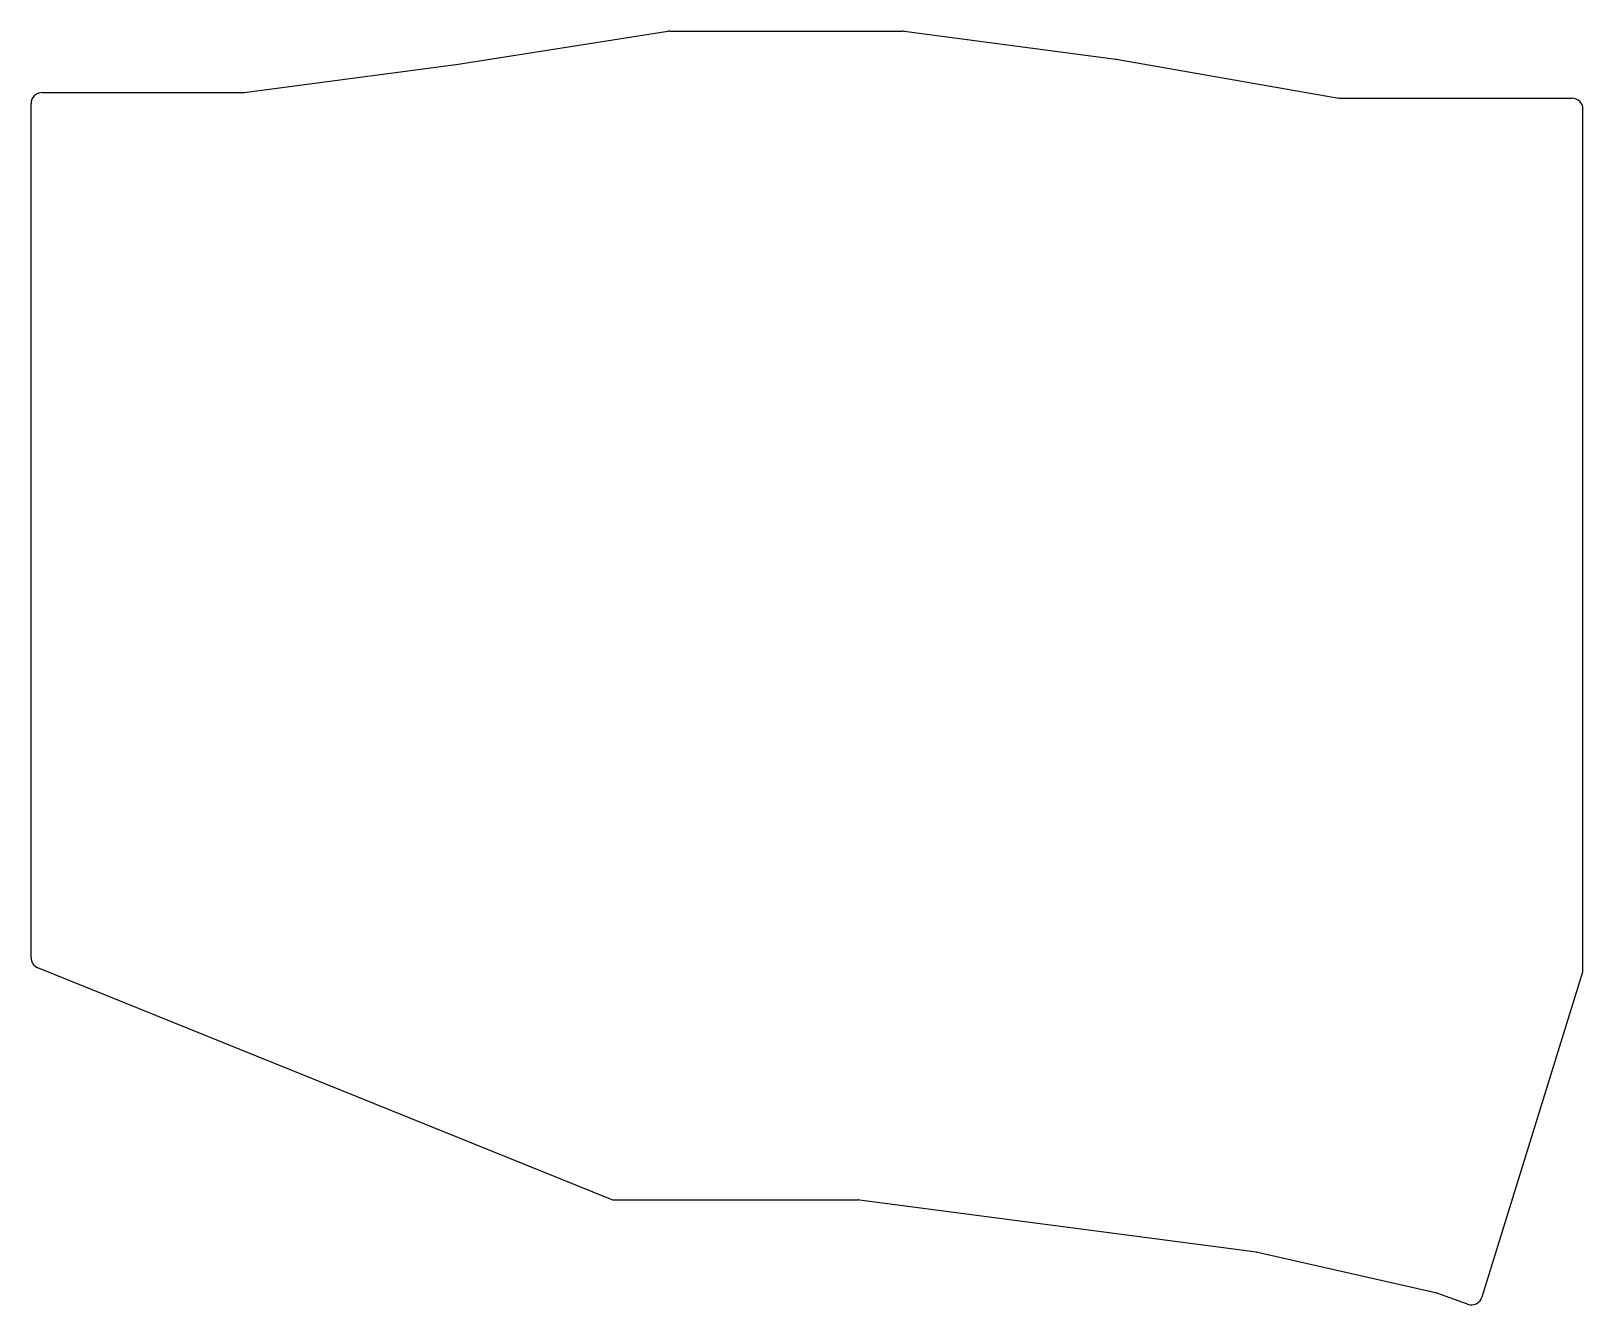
# Model space of a CAD drawing. Header units: millimetres. Extents: x 40 to 178, y -172 to -58.
import ezdxf

# ---------------------------------------------------------------- set-up
doc = ezdxf.new("R2010")
doc.units = ezdxf.units.MM

msp = doc.modelspace()

# ---------------------------------------------------------------- linework, layer by layer
for p, q in [((77.51, -61), (96.42, -58.01)), ((96.58, -58), (117.44, -58)), ((117.56, -58.01), (136.48, -60.5)), ((58.56, -63.49), (77.49, -61)), ((136.52, -60.5), (156.42, -63.99)), ((40.49, -63.5), (58.44, -63.5)), ((39.5, -140.83), (39.5, -64.49)), ((156.59, -64), (177.26, -64)), ((178.25, -141.85), (178.25, -64.99)), ((91.32, -162.43), (40.12, -141.75)), ((178.21, -142.14), (169.21, -171.19)), ((91.69, -162.5), (113.44, -162.5)), ((149.07, -167.18), (113.56, -162.51)), ((165.08, -170.8), (149.16, -167.19)), ((167.93, -171.83), (165.2, -170.84))]:
    msp.add_line(p, q)
for centre, start, end in [((96.58, -58.99), 90, 98.9726), ((117.44, -58.99), 82.5041, 90), ((77.36, -60.02), 277.4959, 278.9726), ((136.35, -61.48), 80.0738, 82.5041), ((40.49, -64.49), 90, 180), ((58.44, -62.51), 270, 277.4959), ((156.59, -63.01), 260.0738, 270), ((177.26, -64.99), 0, 90), ((40.49, -140.83), 180, 248.0089), ((177.26, -141.85), 342.7957, 0), ((91.69, -161.51), 248.0089, 270), ((113.44, -163.49), 82.5114, 90), ((148.94, -168.16), 77.2289, 82.5114), ((164.87, -171.77), 70, 77.2289), ((168.27, -170.9), 250, 342.7957)]:
    msp.add_arc(centre, 0.99, start, end)

doc.saveas('drawing.dxf')
